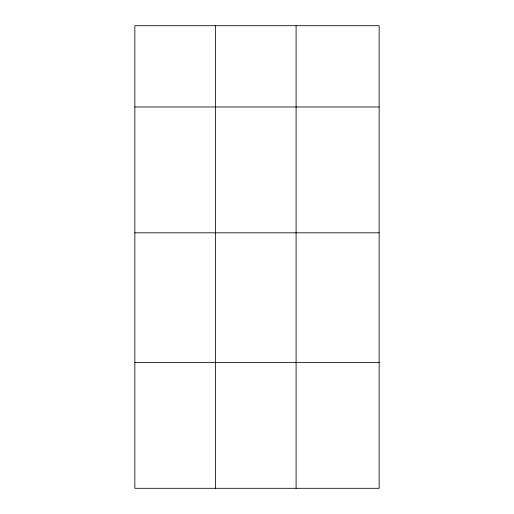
<?xml version="1.0" encoding="UTF-8"?>
<svg xmlns="http://www.w3.org/2000/svg" width="514" height="514" viewBox="0 0 514 514"><rect width="100%" height="100%" fill="white"/><g stroke="black" fill="none" stroke-linecap="round" stroke-linejoin="round"><path stroke-width="0.77" d="M379.152 106.983L379.152 488.3L134.848 488.3L134.848 25.7L379.152 25.7L379.152 106.983L134.848 106.983M134.848 232.816L379.152 232.816M134.848 362.466L379.152 362.466M296.09 25.7L296.09 488.3M215.469 25.7L215.469 488.3"/></g></svg>
